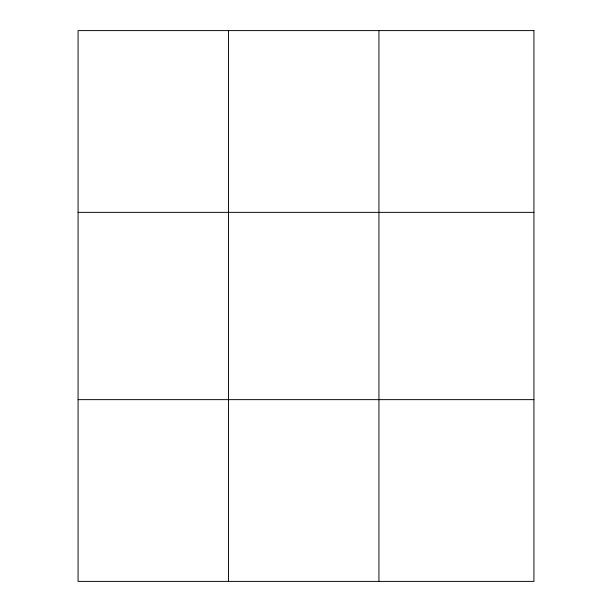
<?xml version="1.0" encoding="UTF-8"?>
<svg xmlns="http://www.w3.org/2000/svg" width="612" height="612" viewBox="0 0 612 612"><rect width="100%" height="100%" fill="white"/><g stroke="black" fill="none" stroke-linecap="round" stroke-linejoin="round"><path stroke-width="0.92" d="M228.505 30.6L228.505 581.4M378.935 30.6L378.935 581.4M78.076 212.364L533.924 212.364M78.076 399.636L533.924 399.636M533.924 30.6L533.924 581.4L78.076 581.4L78.076 30.6L533.924 30.6"/></g></svg>
